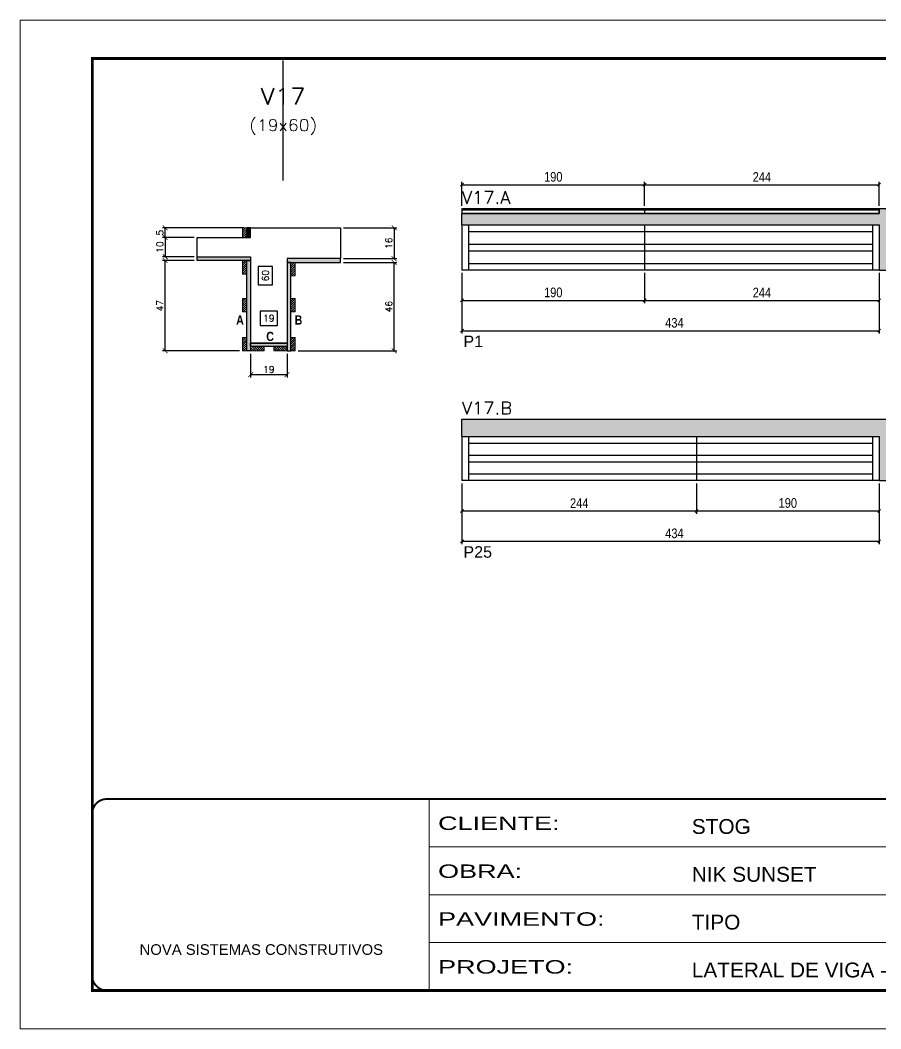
# Model space of a CAD drawing. Extents: x -10448 to -1189, y -11772 to 17235.
# Drawn here: x -5680 to -4784, y 10051 to 11101 of the extents above; entities that cross this region are included whole.
import ezdxf
from ezdxf.enums import TextEntityAlignment as Align

# ---------------------------------------------------------------- set-up
doc = ezdxf.new("R2010")
doc.units = 0
for name, pattern in [('CONTINUO', [0]), ('DASHED', [0.75, 0.5, -0.25]), ('HIDDEN', [0.375, 0.25, -0.125])]:
    doc.linetypes.add(name, pattern=pattern)
for name, color, linetype in [('5', 5, 'Continuous'), ('COTA', 241, 'Continuous'), ('Cota Seção (2x)', 4, 'Continuous'), ('detalhes', 4, 'Continuous'), ('Painéis', 200, 'Continuous'), ('SARR_2.2x7', 40, 'Continuous'), ('SARR_EDITAR', 141, 'Continuous'), ('Texto de Titulo', 7, 'Continuous'), ('Texto Qtd Sarr', 242, 'Continuous')]:
    doc.layers.add(name, color=color, linetype=linetype)
for name, color, linetype, lineweight in [('CONCRETO', 251, 'Continuous', 25), ('Folhas', 255, 'Continuous', 9), ('Hachura', 251, 'Continuous', 9), ('Madeira', 126, 'Continuous', 18), ('SARRAFO DE PRESSAO', 251, 'DASHED', 9), ('Texto Seção', 7, 'Continuous', 15)]:
    doc.layers.add(name, color=color, linetype=linetype, lineweight=lineweight)
doc.styles.add('ARIAL', font='arial.ttf')
doc.styles.add('COTA TECNICA', font='techl___.ttf', dxfattribs={"height": 10})
doc.styles.add('REGUA-120', font='ROMANS.shx', dxfattribs={"height": 15})
doc.styles.add('Romans', font='romans.shx')
doc.styles.get("Standard").update_dxf_attribs({"font": 'arial.ttf'})
doc.styles.add('TECNICA', font='techb___.ttf', dxfattribs={"height": 10})
doc.styles.add('Tecnologia', font='')
doc.styles.get('Tecnologia').set_extended_font_data('Forgotten Futurist')
doc.dimstyles.new('Cota Seção (2x)', dxfattribs={"dimtxt": 7, "dimasz": 5, "dimexe": 3, "dimexo": 3, "dimgap": 2, "dimtad": 3, "dimdec": 1, "dimlfac": 0.5, "dimzin": 12, "dimdsep": 46, "dimtxsty": 'Romans', "dimblk": 'ARCHTICK', "dimcen": 0, "dimclrd": 4, "dimclre": 4, "dimclrt": 1, "dimadec": 1, "dimazin": 3, "dimtfac": 1, "dimtdec": 1, "dimtmove": 0, "dimatfit": 3, "dimldrblk": 'OBLIQUE', "dimfxl": 1, "dimtolj": 1, "dimtzin": 12, "dimarcsym": 0})
doc.dimstyles.new('Cota Seção interna', dxfattribs={"dimtxt": 7, "dimasz": 6, "dimexe": 0.18, "dimexo": 2, "dimgap": -4, "dimtad": 3, "dimdec": 1, "dimlfac": 0.5, "dimzin": 12, "dimdsep": 46, "dimtxsty": 'Romans', "dimblk": 'ARCHTICK', "dimcen": 0.09, "dimse1": 1, "dimse2": 1, "dimsd1": 1, "dimsd2": 1, "dimclrd": 180, "dimclre": 5, "dimclrt": 1, "dimadec": 0, "dimazin": 3, "dimtfac": 1, "dimtdec": 1, "dimtofl": 0, "dimtmove": 0, "dimatfit": 3, "dimldrblk": 'ARCHTICK', "dimfxl": 1, "dimtolj": 1, "dimtzin": 0, "dimarcsym": 0})
doc.dimstyles.new('PAINEL', dxfattribs={"dimtxt": 10, "dimasz": 3, "dimexe": 3, "dimexo": 3, "dimgap": 3, "dimtad": 1, "dimdec": 1, "dimzin": 12, "dimdsep": 46, "dimtxsty": 'COTA TECNICA', "dimblk1": 'OBLIQUE', "dimblk2": 'OBLIQUE', "dimsah": 1, "dimcen": 0.9, "dimclrd": 4, "dimclre": 4, "dimclrt": 240, "dimadec": 1, "dimazin": 3, "dimtfac": 1, "dimtdec": 1, "dimtmove": 0, "dimatfit": 3, "dimfxl": 1, "dimtolj": 1, "dimtzin": 12, "dimarcsym": 0})
pattern_1 = [(45, (2849.9704, 33809.283), (-1.12253202, 1.12253202), [])]
pattern_2 = [(45, (2849.9704, 33849.755), (-1.12253202, 1.12253202), [])]

# ---------------------------------------------------------------- blocks, each defined once
blk = doc.blocks.new('9999999999')
at = {"color": 30, "linetype": 'CONTINUO'}
for p, q in [((98564.6, 34230.2), (98564.6, 34429.4)), ((98564.6, 34379.6), (99584, 34379.6)), ((98564.6, 34329.8), (99488, 34329.8)), ((98564.6, 34280), (99488, 34280))]:
    blk.add_line(p, q, dxfattribs=at)
at = {"color": 30, "linetype": 'CONTINUO', "const_width": 2}
blk.add_lwpolyline([(99584, 34230.2), (99584, 34414.4, 0.414214), (99569, 34429.4), (98229, 34429.4, 0.414214), (98214, 34414.4), (98214, 34245.2, 0.414214), (98229, 34230.2), (99584, 34230.2)], format="xyb", dxfattribs=at)
at = {"layer": 'Folhas'}
blk.add_lwpolyline([(98139, 34190.2), (99624, 34190.2), (99624, 35240.2), (98139, 35240.2)], close=True, dxfattribs=at)
at = {"layer": 'Folhas', "color": 30, "const_width": 3}
blk.add_lwpolyline([(98214, 34230.2), (99584, 34230.2), (99584, 35200.2), (98214, 35200.2)], close=True, dxfattribs=at)
at = {"color": 7, "linetype": 'Continuous', "ltscale": 5, "style": 'ARIAL'}
for s, height, p in [('STOG', 15.48, (98837.7, 34393.1)), ('NIK SUNSET', 15.48, (98837.7, 34343.3)), ('TIPO', 15.48, (98837.7, 34293.5)), ('NOVA SISTEMAS CONSTRUTIVOS', 11.059, (98263.2, 34267.2)), ('LATERAL DE VIGA - ADITIVO', 15.483, (98837.7, 34243.7))]:
    blk.add_text(s, height=height, dxfattribs=at).set_placement(p)
at = {"layer": 'Folhas', "color": 7, "style": 'Tecnologia', "width": 1.5}
for s, p in [('CLIENTE:', (98573.7, 34397.2)), ('OBRA:', (98573.7, 34347.3)), ('PAVIMENTO:', (98573.7, 34297.5)), ('PROJETO:', (98573.7, 34247.7))]:
    blk.add_text(s, height=14, dxfattribs=at).set_placement(p)
blk = doc.blocks.new('titulo1')
at = {"layer": 'Defpoints', "color": 252, "linetype": 'HIDDEN', "ltscale": 2}
blk.add_line((0, 0), (0, 125), dxfattribs=at)
at = {"layer": 'Defpoints', "style": 'Romans', "oblique": 15}
blk.add_attdef('FOLHA', text='', height=10, dxfattribs=at).set_placement((0, 15.6), align=Align.MIDDLE_CENTER)
at = {"layer": 'Texto Qtd Sarr', "color": 3, "style": 'Romans', "oblique": 15}
for tag, height, p in [('TITULO', 17, (0, 71.4)), ('SEÇÃO', 12, (0, 41.5))]:
    blk.add_attdef(tag, text='', height=height, dxfattribs=at).set_placement(p, align=Align.MIDDLE_CENTER)
blk = doc.blocks.new('_Oblique')
at = {"color": 0, "linetype": 'ByBlock', "lineweight": -2}
blk.add_line((-0.5, -0.5), (0.5, 0.5), dxfattribs=at)
blk = doc.blocks.new('*D611')
at = {"layer": 'COTA', "color": 4, "linetype": 'ByBlock', "lineweight": -2, "transparency": 16777216}
for p, q in [((-5220.2, 10838.2), (-5220.2, 10806.7)), ((-5030.2, 10838.2), (-5030.2, 10806.7)), ((-5220.2, 10809.7), (-5030.2, 10809.7))]:
    blk.add_line(p, q, dxfattribs=at)
at = {"layer": 'Defpoints', "color": 0, "linetype": 'ByBlock', "transparency": 16777216}
for p in [(-5220.2, 10841.2), (-5030.2, 10841.2), (-5030.2, 10809.7)]:
    blk.add_point(p, dxfattribs=at)
at = {"layer": 'COTA', "color": 4, "linetype": 'ByBlock', "lineweight": -2, "transparency": 16777216, "xscale": 3, "yscale": 3, "zscale": 3, "rotation": 180}
blk.add_blockref('_Oblique', (-5220.2, 10809.7), dxfattribs=at)
at = {"layer": 'COTA', "color": 4, "linetype": 'ByBlock', "lineweight": -2, "transparency": 16777216, "xscale": 3, "yscale": 3, "zscale": 3}
blk.add_blockref('_Oblique', (-5030.2, 10809.7), dxfattribs=at)
at = {"layer": 'COTA', "color": 240, "linetype": 'ByBlock', "transparency": 16777216, "insert": (-5125.2, 10817.9), "char_height": 10, "attachment_point": 5, "style": 'COTA TECNICA'}
blk.add_mtext('\\A1;190', dxfattribs=at)
blk = doc.blocks.new('*D612')
at = {"layer": 'COTA', "color": 4, "linetype": 'ByBlock', "lineweight": -2, "transparency": 16777216}
for p, q in [((-5030.2, 10838.2), (-5030.2, 10806.7)), ((-4786.2, 10838.2), (-4786.2, 10806.7)), ((-5030.2, 10809.7), (-4786.2, 10809.7))]:
    blk.add_line(p, q, dxfattribs=at)
at = {"layer": 'Defpoints', "color": 0, "linetype": 'ByBlock', "transparency": 16777216}
for p in [(-5030.2, 10841.2), (-4786.2, 10841.2), (-4786.2, 10809.7)]:
    blk.add_point(p, dxfattribs=at)
at = {"layer": 'COTA', "color": 4, "linetype": 'ByBlock', "lineweight": -2, "transparency": 16777216, "xscale": 3, "yscale": 3, "zscale": 3, "rotation": 180}
blk.add_blockref('_Oblique', (-5030.2, 10809.7), dxfattribs=at)
at = {"layer": 'COTA', "color": 4, "linetype": 'ByBlock', "lineweight": -2, "transparency": 16777216, "xscale": 3, "yscale": 3, "zscale": 3}
blk.add_blockref('_Oblique', (-4786.2, 10809.7), dxfattribs=at)
at = {"layer": 'COTA', "color": 240, "linetype": 'ByBlock', "transparency": 16777216, "insert": (-4908.2, 10817.8), "char_height": 10, "attachment_point": 5, "style": 'COTA TECNICA'}
blk.add_mtext('\\A1;244', dxfattribs=at)
blk = doc.blocks.new('*D602')
at = {"layer": 'COTA', "color": 4, "linetype": 'ByBlock', "lineweight": -2, "transparency": 16777216}
for p, q in [((-5220.2, 10838.2), (-5220.2, 10775.1)), ((-4786.2, 10838.2), (-4786.2, 10775.1)), ((-5220.2, 10778.1), (-4786.2, 10778.1))]:
    blk.add_line(p, q, dxfattribs=at)
at = {"layer": 'Defpoints', "color": 0, "linetype": 'ByBlock', "transparency": 16777216}
for p in [(-5220.2, 10841.2), (-4786.2, 10841.2), (-4786.2, 10778.1)]:
    blk.add_point(p, dxfattribs=at)
at = {"layer": 'COTA', "color": 4, "linetype": 'ByBlock', "lineweight": -2, "transparency": 16777216, "xscale": 3, "yscale": 3, "zscale": 3, "rotation": 180}
blk.add_blockref('_Oblique', (-5220.2, 10778.1), dxfattribs=at)
at = {"layer": 'COTA', "color": 4, "linetype": 'ByBlock', "lineweight": -2, "transparency": 16777216, "xscale": 3, "yscale": 3, "zscale": 3}
blk.add_blockref('_Oblique', (-4786.2, 10778.1), dxfattribs=at)
at = {"layer": 'COTA', "color": 240, "linetype": 'ByBlock', "transparency": 16777216, "insert": (-4999.2, 10786.3), "char_height": 10, "attachment_point": 5, "style": 'COTA TECNICA'}
blk.add_mtext('\\A1;434', dxfattribs=at)
blk = doc.blocks.new('*D617')
at = {"layer": 'COTA', "color": 4, "linetype": 'ByBlock', "lineweight": -2, "transparency": 16777216}
for p, q in [((-5220.2, 10908.2), (-5220.2, 10933.1)), ((-5030.2, 10908.2), (-5030.2, 10933.1)), ((-5220.2, 10930.1), (-5030.2, 10930.1))]:
    blk.add_line(p, q, dxfattribs=at)
at = {"layer": 'Defpoints', "color": 0, "linetype": 'ByBlock', "transparency": 16777216}
for p in [(-5030.2, 10930.1), (-5220.2, 10905.2), (-5030.2, 10905.2)]:
    blk.add_point(p, dxfattribs=at)
at = {"layer": 'COTA', "color": 4, "linetype": 'ByBlock', "lineweight": -2, "transparency": 16777216, "xscale": 3, "yscale": 3, "zscale": 3, "rotation": 180}
blk.add_blockref('_Oblique', (-5220.2, 10930.1), dxfattribs=at)
at = {"layer": 'COTA', "color": 4, "linetype": 'ByBlock', "lineweight": -2, "transparency": 16777216, "xscale": 3, "yscale": 3, "zscale": 3}
blk.add_blockref('_Oblique', (-5030.2, 10930.1), dxfattribs=at)
at = {"layer": 'COTA', "color": 240, "linetype": 'ByBlock', "transparency": 16777216, "insert": (-5125.2, 10938.2), "char_height": 10, "attachment_point": 5, "style": 'COTA TECNICA'}
blk.add_mtext('\\A1;190', dxfattribs=at)
blk = doc.blocks.new('*D604')
at = {"layer": 'COTA', "color": 4, "linetype": 'ByBlock', "lineweight": -2, "transparency": 16777216}
for p, q in [((-5030.2, 10908.2), (-5030.2, 10933.1)), ((-4786.2, 10908.2), (-4786.2, 10933.1)), ((-5030.2, 10930.1), (-4786.2, 10930.1))]:
    blk.add_line(p, q, dxfattribs=at)
at = {"layer": 'Defpoints', "color": 0, "linetype": 'ByBlock', "transparency": 16777216}
for p in [(-4786.2, 10930.1), (-5030.2, 10905.2), (-4786.2, 10905.2)]:
    blk.add_point(p, dxfattribs=at)
at = {"layer": 'COTA', "color": 4, "linetype": 'ByBlock', "lineweight": -2, "transparency": 16777216, "xscale": 3, "yscale": 3, "zscale": 3, "rotation": 180}
blk.add_blockref('_Oblique', (-5030.2, 10930.1), dxfattribs=at)
at = {"layer": 'COTA', "color": 4, "linetype": 'ByBlock', "lineweight": -2, "transparency": 16777216, "xscale": 3, "yscale": 3, "zscale": 3}
blk.add_blockref('_Oblique', (-4786.2, 10930.1), dxfattribs=at)
at = {"layer": 'COTA', "color": 240, "linetype": 'ByBlock', "transparency": 16777216, "insert": (-4908.2, 10938.1), "char_height": 10, "attachment_point": 5, "style": 'COTA TECNICA'}
blk.add_mtext('\\A1;244', dxfattribs=at)
blk = doc.blocks.new('*D618')
at = {"layer": 'COTA', "color": 4, "linetype": 'ByBlock', "lineweight": -2, "transparency": 16777216}
for p, q in [((-5220.2, 10619), (-5220.2, 10587.5)), ((-4976.2, 10619), (-4976.2, 10587.5)), ((-5220.2, 10590.5), (-4976.2, 10590.5))]:
    blk.add_line(p, q, dxfattribs=at)
at = {"layer": 'Defpoints', "color": 0, "linetype": 'ByBlock', "transparency": 16777216}
for p in [(-5220.2, 10622), (-4976.2, 10622), (-4976.2, 10590.5)]:
    blk.add_point(p, dxfattribs=at)
at = {"layer": 'COTA', "color": 4, "linetype": 'ByBlock', "lineweight": -2, "transparency": 16777216, "xscale": 3, "yscale": 3, "zscale": 3, "rotation": 180}
blk.add_blockref('_Oblique', (-5220.2, 10590.5), dxfattribs=at)
at = {"layer": 'COTA', "color": 4, "linetype": 'ByBlock', "lineweight": -2, "transparency": 16777216, "xscale": 3, "yscale": 3, "zscale": 3}
blk.add_blockref('_Oblique', (-4976.2, 10590.5), dxfattribs=at)
at = {"layer": 'COTA', "color": 240, "linetype": 'ByBlock', "transparency": 16777216, "insert": (-5098.2, 10598.6), "char_height": 10, "attachment_point": 5, "style": 'COTA TECNICA'}
blk.add_mtext('\\A1;244', dxfattribs=at)
blk = doc.blocks.new('*D619')
at = {"layer": 'COTA', "color": 4, "linetype": 'ByBlock', "lineweight": -2, "transparency": 16777216}
for p, q in [((-4976.2, 10619), (-4976.2, 10587.5)), ((-4786.2, 10619), (-4786.2, 10587.5)), ((-4976.2, 10590.5), (-4786.2, 10590.5))]:
    blk.add_line(p, q, dxfattribs=at)
at = {"layer": 'Defpoints', "color": 0, "linetype": 'ByBlock', "transparency": 16777216}
for p in [(-4976.2, 10622), (-4786.2, 10622), (-4786.2, 10590.5)]:
    blk.add_point(p, dxfattribs=at)
at = {"layer": 'COTA', "color": 4, "linetype": 'ByBlock', "lineweight": -2, "transparency": 16777216, "xscale": 3, "yscale": 3, "zscale": 3, "rotation": 180}
blk.add_blockref('_Oblique', (-4976.2, 10590.5), dxfattribs=at)
at = {"layer": 'COTA', "color": 4, "linetype": 'ByBlock', "lineweight": -2, "transparency": 16777216, "xscale": 3, "yscale": 3, "zscale": 3}
blk.add_blockref('_Oblique', (-4786.2, 10590.5), dxfattribs=at)
at = {"layer": 'COTA', "color": 240, "linetype": 'ByBlock', "transparency": 16777216, "insert": (-4881.2, 10598.7), "char_height": 10, "attachment_point": 5, "style": 'COTA TECNICA'}
blk.add_mtext('\\A1;190', dxfattribs=at)
blk = doc.blocks.new('*D609')
at = {"layer": 'COTA', "color": 4, "linetype": 'ByBlock', "lineweight": -2, "transparency": 16777216}
for p, q in [((-5220.2, 10619), (-5220.2, 10555.9)), ((-4786.2, 10619), (-4786.2, 10555.9)), ((-5220.2, 10558.9), (-4786.2, 10558.9))]:
    blk.add_line(p, q, dxfattribs=at)
at = {"layer": 'Defpoints', "color": 0, "linetype": 'ByBlock', "transparency": 16777216}
for p in [(-5220.2, 10622), (-4786.2, 10622), (-4786.2, 10558.9)]:
    blk.add_point(p, dxfattribs=at)
at = {"layer": 'COTA', "color": 4, "linetype": 'ByBlock', "lineweight": -2, "transparency": 16777216, "xscale": 3, "yscale": 3, "zscale": 3, "rotation": 180}
blk.add_blockref('_Oblique', (-5220.2, 10558.9), dxfattribs=at)
at = {"layer": 'COTA', "color": 4, "linetype": 'ByBlock', "lineweight": -2, "transparency": 16777216, "xscale": 3, "yscale": 3, "zscale": 3}
blk.add_blockref('_Oblique', (-4786.2, 10558.9), dxfattribs=at)
at = {"layer": 'COTA', "color": 240, "linetype": 'ByBlock', "transparency": 16777216, "insert": (-4999.2, 10567.1), "char_height": 10, "attachment_point": 5, "style": 'COTA TECNICA'}
blk.add_mtext('\\A1;434', dxfattribs=at)
blk = doc.blocks.new('_ArchTick')
at = {"color": 0, "linetype": 'ByBlock', "const_width": 0.15}
blk.add_lwpolyline([(-0.5, -0.5), (0.5, 0.5)], dxfattribs=at)
blk = doc.blocks.new('*D847')
at = {"layer": 'COTA', "color": 4, "lineweight": -2, "transparency": 16777216}
for p, q in [((-5498.7, 10851.1), (-5531.9, 10851.1)), ((-5528.9, 10757.1), (-5528.9, 10851.1)), ((-5451.5, 10757.1), (-5531.9, 10757.1))]:
    blk.add_line(p, q, dxfattribs=at)
at = {"layer": 'Defpoints', "color": 0, "transparency": 16777216}
for p in [(-5528.9, 10851.1), (-5495.7, 10851.1), (-5448.5, 10757.1)]:
    blk.add_point(p, dxfattribs=at)
at = {"layer": 'COTA', "color": 4, "lineweight": -2, "transparency": 16777216, "xscale": 5, "yscale": 5, "zscale": 5}
for p, rotation in [((-5528.9, 10851.1), 90), ((-5528.9, 10757.1), 270)]:
    blk.add_blockref('_ArchTick', p, dxfattribs=dict(at, rotation=rotation))
at = {"layer": 'COTA', "color": 1, "transparency": 16777216, "insert": (-5534.4, 10804.1), "char_height": 7, "attachment_point": 5, "rotation": 90, "style": 'Romans'}
blk.add_mtext('\\A1;47', dxfattribs=at)
blk = doc.blocks.new('*D848')
at = {"layer": 'COTA', "color": 4, "lineweight": -2, "transparency": 16777216}
for p, q in [((-5498.7, 10875.1), (-5531.9, 10875.1)), ((-5528.9, 10875.1), (-5528.9, 10855.1)), ((-5498.7, 10855.1), (-5531.9, 10855.1))]:
    blk.add_line(p, q, dxfattribs=at)
at = {"layer": 'Defpoints', "color": 0, "transparency": 16777216}
for p in [(-5495.7, 10875.1), (-5528.9, 10855.1), (-5495.7, 10855.1)]:
    blk.add_point(p, dxfattribs=at)
at = {"layer": 'COTA', "color": 4, "lineweight": -2, "transparency": 16777216, "xscale": 5, "yscale": 5, "zscale": 5}
for p, rotation in [((-5528.9, 10875.1), 90), ((-5528.9, 10855.1), 270)]:
    blk.add_blockref('_ArchTick', p, dxfattribs=dict(at, rotation=rotation))
at = {"layer": 'COTA', "color": 1, "transparency": 16777216, "insert": (-5534.4, 10865.1), "char_height": 7, "attachment_point": 5, "rotation": 90, "style": 'Romans'}
blk.add_mtext('\\A1;10', dxfattribs=at)
blk = doc.blocks.new('*D849')
at = {"layer": 'COTA', "color": 4, "lineweight": -2, "transparency": 16777216}
for p, q in [((-5343.5, 10849.1), (-5287.8, 10849.1)), ((-5290.8, 10757.1), (-5290.8, 10849.1)), ((-5390.7, 10757.1), (-5287.8, 10757.1))]:
    blk.add_line(p, q, dxfattribs=at)
at = {"layer": 'Defpoints', "color": 0, "transparency": 16777216}
for p in [(-5346.5, 10849.1), (-5290.8, 10849.1), (-5393.7, 10757.1)]:
    blk.add_point(p, dxfattribs=at)
at = {"layer": 'COTA', "color": 4, "lineweight": -2, "transparency": 16777216, "xscale": 5, "yscale": 5, "zscale": 5}
for p, rotation in [((-5290.8, 10849.1), 90), ((-5290.8, 10757.1), 270)]:
    blk.add_blockref('_ArchTick', p, dxfattribs=dict(at, rotation=rotation))
at = {"layer": 'COTA', "color": 1, "transparency": 16777216, "insert": (-5296.3, 10803.1), "char_height": 7, "attachment_point": 5, "rotation": 90, "style": 'Romans'}
blk.add_mtext('\\A1;46', dxfattribs=at)
blk = doc.blocks.new('*D850')
at = {"layer": 'Cota Seção (2x)', "color": 180, "lineweight": -2, "transparency": 16777216}
for p, q in [((-5417.2, 10844.9), (-5432.2, 10844.9)), ((-5432.2, 10844.9), (-5432.2, 10825.9)), ((-5417.2, 10825.9), (-5417.2, 10844.9)), ((-5432.2, 10825.9), (-5417.2, 10825.9))]:
    blk.add_line(p, q, dxfattribs=at)
at = {"layer": 'Defpoints', "color": 0, "transparency": 16777216}
for p in [(-5440.1, 10885.1), (-5413.2, 10885.1), (-5440.1, 10765.1)]:
    blk.add_point(p, dxfattribs=at)
at = {"layer": 'Cota Seção (2x)', "color": 1, "transparency": 16777216, "insert": (-5424.7, 10835.4), "char_height": 7, "attachment_point": 5, "rotation": 90, "style": 'Romans'}
blk.add_mtext('\\A1;60', dxfattribs=at)
blk = doc.blocks.new('*D851')
at = {"layer": 'COTA', "color": 4, "lineweight": -2, "transparency": 16777216}
for p, q in [((-5440.1, 10754.1), (-5440.1, 10729.3)), ((-5402.1, 10754.1), (-5402.1, 10729.3)), ((-5402.1, 10732.3), (-5440.1, 10732.3))]:
    blk.add_line(p, q, dxfattribs=at)
at = {"layer": 'Defpoints', "color": 0, "transparency": 16777216}
for p in [(-5440.1, 10757.1), (-5402.1, 10757.1), (-5440.1, 10732.3)]:
    blk.add_point(p, dxfattribs=at)
at = {"layer": 'COTA', "color": 4, "lineweight": -2, "transparency": 16777216, "xscale": 5, "yscale": 5, "zscale": 5, "rotation": 180}
blk.add_blockref('_ArchTick', (-5440.1, 10732.3), dxfattribs=at)
at = {"layer": 'COTA', "color": 4, "lineweight": -2, "transparency": 16777216, "xscale": 5, "yscale": 5, "zscale": 5}
blk.add_blockref('_ArchTick', (-5402.1, 10732.3), dxfattribs=at)
at = {"layer": 'COTA', "color": 1, "transparency": 16777216, "insert": (-5421.1, 10737.8), "char_height": 7, "attachment_point": 5, "style": 'Romans'}
blk.add_mtext('\\A1;19', dxfattribs=at)
blk = doc.blocks.new('*D853')
at = {"layer": 'COTA', "color": 4, "lineweight": -2, "transparency": 16777216}
for p, q in [((-5343.5, 10885.1), (-5287.8, 10885.1)), ((-5290.8, 10885.1), (-5290.8, 10853.1)), ((-5343.5, 10853.1), (-5287.8, 10853.1))]:
    blk.add_line(p, q, dxfattribs=at)
at = {"layer": 'Defpoints', "color": 0, "transparency": 16777216}
for p in [(-5346.5, 10885.1), (-5346.5, 10853.1), (-5290.8, 10853.1)]:
    blk.add_point(p, dxfattribs=at)
at = {"layer": 'COTA', "color": 4, "lineweight": -2, "transparency": 16777216, "xscale": 5, "yscale": 5, "zscale": 5}
for p, rotation in [((-5290.8, 10885.1), 90), ((-5290.8, 10853.1), 270)]:
    blk.add_blockref('_ArchTick', p, dxfattribs=dict(at, rotation=rotation))
at = {"layer": 'COTA', "color": 1, "transparency": 16777216, "insert": (-5296.3, 10869.1), "char_height": 7, "attachment_point": 5, "rotation": 90, "style": 'Romans'}
blk.add_mtext('\\A1;16', dxfattribs=at)
blk = doc.blocks.new('*D854')
at = {"layer": 'COTA', "color": 4, "lineweight": -2, "transparency": 16777216}
for p, q in [((-5447.1, 10885.1), (-5531.9, 10885.1)), ((-5528.9, 10875.1), (-5528.9, 10885.1)), ((-5498.7, 10875.1), (-5531.9, 10875.1))]:
    blk.add_line(p, q, dxfattribs=at)
at = {"layer": 'Defpoints', "color": 0, "transparency": 16777216}
for p in [(-5528.9, 10885.1), (-5444.1, 10885.1), (-5495.7, 10875.1)]:
    blk.add_point(p, dxfattribs=at)
at = {"layer": 'COTA', "color": 4, "lineweight": -2, "transparency": 16777216, "xscale": 5, "yscale": 5, "zscale": 5}
for p, rotation in [((-5528.9, 10885.1), 90), ((-5528.9, 10875.1), 270)]:
    blk.add_blockref('_ArchTick', p, dxfattribs=dict(at, rotation=rotation))
at = {"layer": 'COTA', "color": 1, "transparency": 16777216, "insert": (-5534.4, 10880.1), "char_height": 7, "attachment_point": 5, "rotation": 90, "style": 'Romans'}
blk.add_mtext('\\A1;5', dxfattribs=at)
blk = doc.blocks.new('*D852')
at = {"layer": 'Cota Seção (2x)', "color": 180, "lineweight": -2, "transparency": 16777216}
for p, q in [((-5412.1, 10798.6), (-5430.1, 10798.6)), ((-5430.1, 10798.6), (-5430.1, 10783.6)), ((-5412.1, 10783.6), (-5412.1, 10798.6)), ((-5430.1, 10783.6), (-5412.1, 10783.6))]:
    blk.add_line(p, q, dxfattribs=at)
at = {"layer": 'Defpoints', "color": 0, "transparency": 16777216}
for p in [(-5440.1, 10779.6), (-5440.1, 10765.1), (-5402.1, 10765.1)]:
    blk.add_point(p, dxfattribs=at)
at = {"layer": 'Cota Seção (2x)', "color": 1, "transparency": 16777216, "insert": (-5421.1, 10791.1), "char_height": 7, "attachment_point": 5, "style": 'Romans'}
blk.add_mtext('\\A1;19', dxfattribs=at)

msp = doc.modelspace()

# ---------------------------------------------------------------- hatches: boundary and pattern name
at = {"layer": 'COTA', "linetype": 'ByBlock'}
h = msp.add_hatch(dxfattribs=at)
h.set_pattern_fill('AR-CONC', color=256, scale=0.03)
h.set_pattern_definition([(50, (-134708.545, -14726.7073), (5.46554007, -0.47817257), [0.5715, -6.2865]), (355, (-134708.545, -14726.7073), (-1.05730264, 5.73170536), [0.4572, -5.02921753]), (100.4514447, (-134708.0895, -14726.747), (4.40823741, 5.25353256), [0.48570026, -5.34270734]), (46.1842, (-134708.545, -14725.183), (8.13237123, -1.26126984), [0.85725, -9.42975]), (96.6355576, (-134707.867, -14725.2884), (7.122124, 7.42278374), [0.7285507, -8.01406824]), (351.184151, (-134708.545, -14725.183), (7.122124, 7.42278374), [0.685799, -7.54379196]), (21, (-134707.783, -14725.5643), (4.54843174, -3.06795595), [0.5715, -6.2865]), (326, (-134707.783, -14725.5643), (1.85406085, 5.52563898), [0.4572, -5.0292]), (71.451445, (-134707.404, -14725.82), (6.40249258, 2.45768307), [0.48570026, -5.34269813]), (37.5, (-134708.545, -14726.7073), (0.092658098, 2.536651166), [0, -4.96824, 0, -5.1054, 0, -5.04825]), (7.5, (-134708.545, -14726.7073), (2.004589875, 3.005417245), [0, -2.91084, 0, -4.85394, 0, -1.92405]), (327.5, (-134710.2442, -14726.7073), (4.067717855, -0.17186232), [0, -1.905, 0, -5.9436, 0, -7.8867]), (317.5, (-134711.0062, -14726.7073), (4.44387544, 0.76279473), [0, -2.4765, 0, -3.94716, 0, -5.6007])])
h.paths.add_polyline_path([(-4786.24, 10841.19), (-4759.24, 10841.19), (-4759.24, 10888.19), (-4325.24, 10888.19), (-4325.24, 10900.19), (-4759.24, 10900.19), (-4759.24, 10905.19), (-4786.24, 10905.19), (-4786.24, 10900.19), (-5220.24, 10900.19), (-5220.24, 10888.19), (-4786.24, 10888.19)])
h = msp.add_hatch(dxfattribs=at)
h.set_pattern_fill('AR-CONC', color=256, scale=0.03)
h.set_pattern_definition([(50, (-136285.7827, -14950.252), (5.46554007, -0.47817257), [0.5715, -6.2865]), (355, (-136285.7827, -14950.252), (-1.05730264, 5.73170536), [0.4572, -5.02921753]), (100.4514447, (-136285.327, -14950.292), (4.40823741, 5.25353256), [0.48570026, -5.34270734]), (46.1842, (-136285.783, -14948.728), (8.13237123, -1.26126984), [0.85725, -9.42975]), (96.6355576, (-136285.105, -14948.833), (7.122124, 7.42278374), [0.7285507, -8.01406824]), (351.184151, (-136285.783, -14948.728), (7.122124, 7.42278374), [0.685799, -7.54379196]), (21, (-136285.0207, -14949.109), (4.54843174, -3.06795595), [0.5715, -6.2865]), (326, (-136285.0207, -14949.109), (1.85406085, 5.52563898), [0.4572, -5.0292]), (71.451445, (-136284.6417, -14949.365), (6.40249258, 2.45768307), [0.48570026, -5.34269813]), (37.5, (-136285.7827, -14950.2522), (0.092658098, 2.536651166), [0, -4.96824, 0, -5.1054, 0, -5.04825]), (7.5, (-136285.7827, -14950.2522), (2.004589875, 3.005417245), [0, -2.91084, 0, -4.85394, 0, -1.92405]), (327.5, (-136287.482, -14950.2522), (4.067717855, -0.17186232), [0, -1.905, 0, -5.9436, 0, -7.8867]), (317.5, (-136288.244, -14950.2522), (4.44387544, 0.76279473), [0, -2.4765, 0, -3.94716, 0, -5.6007])])
h.paths.add_polyline_path([(-4786.24, 10622.01), (-4759.24, 10622.01), (-4759.24, 10668.01), (-4325.24, 10668.01), (-4325.24, 10686.01), (-5220.24, 10686.01), (-5220.24, 10668.01), (-4786.24, 10668.01)])
at = {"layer": 'Hachura'}
h = msp.add_hatch(dxfattribs=at)
h.set_pattern_fill('ANSI31', color=256, scale=0.5, angle=360, style=0)
h.set_pattern_definition([(45, (2849.9704, 33849.7316), (-1.12253202, 1.12253202), [])])
h.paths.add_polyline_path([(-5444.06, 10885.11), (-5448.46, 10885.11), (-5448.46, 10875.11), (-5444.06, 10875.11)])
h = msp.add_hatch(color=256, dxfattribs=at)
h.dxf.hatch_style = 1
h.paths.add_polyline_path([(-5440.06, 10885.11), (-5444.06, 10885.11), (-5444.06, 10875.11), (-5440.06, 10875.11)])
h = msp.add_hatch(color=256, dxfattribs=at)
h.dxf.hatch_style = 1
h.paths.add_polyline_path([(-5495.66, 10851.11), (-5495.66, 10855.11), (-5440.06, 10855.11), (-5440.06, 10851.11)])
h = msp.add_hatch(dxfattribs=at)
h.set_pattern_fill('ANSI31', color=256, scale=0.5, angle=360, style=0)
h.set_pattern_definition([(45, (2849.9704, 33811.7316), (-1.12253202, 1.12253202), [])])
h.paths.add_polyline_path([(-5444.06, 10851.11), (-5448.46, 10851.11), (-5448.46, 10837.11), (-5444.06, 10837.11)])
h = msp.add_hatch(color=256, dxfattribs=at)
h.dxf.hatch_style = 1
h.paths.add_polyline_path([(-5444.06, 10851.11), (-5440.06, 10851.11), (-5440.06, 10757.11), (-5444.06, 10757.11)])
h = msp.add_hatch(color=256, dxfattribs=at)
h.dxf.hatch_style = 1
h.paths.add_polyline_path([(-5346.46, 10849.11), (-5346.46, 10853.11), (-5402.06, 10853.11), (-5402.06, 10849.11)])
h = msp.add_hatch(color=256, dxfattribs=at)
h.dxf.hatch_style = 1
h.paths.add_polyline_path([(-5398.06, 10849.11), (-5402.06, 10849.11), (-5402.06, 10757.11), (-5398.06, 10757.11)])
h = msp.add_hatch(dxfattribs=at)
h.set_pattern_fill('ANSI31', color=256, scale=0.5, angle=360, style=0)
h.set_pattern_definition([(45, (2849.9704, 33809.7316), (-1.12253202, 1.12253202), [])])
h.paths.add_polyline_path([(-5398.06, 10849.11), (-5393.66, 10849.11), (-5393.66, 10835.11), (-5398.06, 10835.11)])
h = msp.add_hatch(dxfattribs=at)
h.set_pattern_fill('ANSI31', color=256, scale=0.5, angle=360, style=0)
h.set_pattern_definition(pattern_2)
h.paths.add_polyline_path([(-5444.06, 10797.58), (-5448.46, 10797.58), (-5448.46, 10811.58), (-5444.06, 10811.58)])
h = msp.add_hatch(dxfattribs=at)
h.set_pattern_fill('ANSI31', color=256, scale=0.5, angle=360, style=0)
h.set_pattern_definition(pattern_2)
h.paths.add_polyline_path([(-5398.06, 10797.58), (-5393.66, 10797.58), (-5393.66, 10811.58), (-5398.06, 10811.58)])
h = msp.add_hatch(dxfattribs=at)
h.set_pattern_fill('ANSI31', color=256, scale=0.5, angle=360, style=0)
h.set_pattern_definition(pattern_1)
h.paths.add_polyline_path([(-5444.06, 10757.11), (-5448.46, 10757.11), (-5448.46, 10771.11), (-5444.06, 10771.11)])
h = msp.add_hatch(color=256, dxfattribs=at)
h.dxf.hatch_style = 1
h.paths.add_polyline_path([(-5440.06, 10761.51), (-5440.06, 10765.11), (-5402.06, 10765.11), (-5402.06, 10761.51)])
h = msp.add_hatch(dxfattribs=at)
h.set_pattern_fill('ANSI31', color=256, scale=0.5, angle=360, style=0)
h.set_pattern_definition(pattern_1)
h.paths.add_polyline_path([(-5398.06, 10757.11), (-5393.66, 10757.11), (-5393.66, 10771.11), (-5398.06, 10771.11)])
h = msp.add_hatch(dxfattribs=at)
h.set_pattern_fill('ANSI31', color=256, scale=0.5, angle=270, style=0)
h.set_pattern_definition([(315, (17507.3468, 2527.4677), (1.12253202, 1.12253202), [])])
h.paths.add_polyline_path([(-5440.06, 10757.11), (-5440.06, 10761.51), (-5426.06, 10761.51), (-5426.06, 10757.11)])
h = msp.add_hatch(dxfattribs=at)
h.set_pattern_fill('ANSI31', color=256, scale=0.5, angle=270, style=0)
h.set_pattern_definition([(315, (17483.3468, 2527.4677), (1.12253202, 1.12253202), [])])
h.paths.add_polyline_path([(-5416.06, 10757.11), (-5416.06, 10761.51), (-5402.06, 10761.51), (-5402.06, 10757.11)])

# ---------------------------------------------------------------- linework, layer by layer
at = {"layer": 'CONCRETO'}
for p, q in [((-5440.06, 10885.11), (-5346.46, 10885.11)), ((-5346.46, 10885.11), (-5346.46, 10853.11)), ((-5495.66, 10855.11), (-5495.66, 10875.11)), ((-5495.66, 10875.11), (-5440.06, 10875.11)), ((-5495.66, 10855.11), (-5440.06, 10855.11)), ((-5440.06, 10855.11), (-5440.06, 10765.11)), ((-5346.46, 10853.11), (-5402.06, 10853.11)), ((-5402.06, 10853.11), (-5402.06, 10765.11)), ((-5402.06, 10765.11), (-5440.06, 10765.11)), ((-5402.06, 10757.11), (-5402.06, 10757.11))]:
    msp.add_line(p, q, dxfattribs=at)
at = {"layer": 'COTA', "linetype": 'ByBlock'}
for p, q in [((-5220.24, 10888.19), (-5220.24, 10900.19)), ((-5220.24, 10900.19), (-4786.24, 10900.19)), ((-4786.24, 10905.19), (-4759.24, 10905.19)), ((-4786.24, 10841.19), (-4759.24, 10841.19)), ((-5220.24, 10686.01), (-4325.24, 10686.01)), ((-5220.24, 10668.01), (-5220.24, 10686.01)), ((-4786.24, 10622.01), (-4759.24, 10622.01))]:
    msp.add_line(p, q, dxfattribs=at)
at = {"layer": 'Madeira'}
for points in [[(-5444.06, 10885.11), (-5448.46, 10885.11), (-5448.46, 10875.11), (-5444.06, 10875.11)], [(-5444.06, 10851.11), (-5448.46, 10851.11), (-5448.46, 10837.11), (-5444.06, 10837.11)], [(-5398.06, 10849.11), (-5393.66, 10849.11), (-5393.66, 10835.11), (-5398.06, 10835.11)], [(-5444.06, 10797.58), (-5448.46, 10797.58), (-5448.46, 10811.58), (-5444.06, 10811.58)], [(-5398.06, 10797.58), (-5393.66, 10797.58), (-5393.66, 10811.58), (-5398.06, 10811.58)], [(-5444.06, 10757.11), (-5448.46, 10757.11), (-5448.46, 10771.11), (-5444.06, 10771.11)], [(-5398.06, 10757.11), (-5393.66, 10757.11), (-5393.66, 10771.11), (-5398.06, 10771.11)], [(-5440.06, 10757.11), (-5440.06, 10761.51), (-5426.06, 10761.51), (-5426.06, 10757.11)], [(-5416.06, 10757.11), (-5416.06, 10761.51), (-5402.06, 10761.51), (-5402.06, 10757.11)]]:
    msp.add_lwpolyline(points, close=True, dxfattribs=at)
at = {"layer": 'Painéis'}
for p, q in [((-5220.24, 10905.19), (-4786.24, 10905.19)), ((-5220.24, 10905.19), (-5220.24, 10900.19)), ((-4786.24, 10900.19), (-5220.24, 10900.19)), ((-5030.24, 10905.19), (-5030.24, 10900.19)), ((-4786.24, 10905.19), (-4786.24, 10900.19)), ((-5220.24, 10888.19), (-4786.24, 10888.19)), ((-5220.24, 10888.19), (-5220.24, 10841.19)), ((-5030.24, 10888.19), (-5030.24, 10841.19)), ((-4786.24, 10888.19), (-4786.24, 10841.19)), ((-4786.24, 10841.19), (-5220.24, 10841.19)), ((-5220.24, 10668.01), (-4786.24, 10668.01)), ((-5220.24, 10668.01), (-5220.24, 10622.01)), ((-4976.24, 10668.01), (-4976.24, 10622.01)), ((-4786.24, 10668.01), (-4786.24, 10622.01)), ((-4786.24, 10622.01), (-5220.24, 10622.01))]:
    msp.add_line(p, q, dxfattribs=at)
at = {"layer": 'Painéis', "linetype": 'ByBlock'}
msp.add_line((-4786.24, 10900.19), (-4786.24, 10905.19), dxfattribs=at)
at = {"layer": 'Painéis'}
for points in [[(-5440.06, 10885.11), (-5444.06, 10885.11), (-5444.06, 10875.11), (-5440.06, 10875.11)], [(-5495.66, 10851.11), (-5495.66, 10855.11), (-5440.06, 10855.11), (-5440.06, 10851.11)], [(-5444.06, 10851.11), (-5440.06, 10851.11), (-5440.06, 10757.11), (-5444.06, 10757.11)], [(-5346.46, 10849.11), (-5346.46, 10853.11), (-5402.06, 10853.11), (-5402.06, 10849.11)], [(-5398.06, 10849.11), (-5402.06, 10849.11), (-5402.06, 10757.11), (-5398.06, 10757.11)], [(-5440.06, 10761.51), (-5440.06, 10765.11), (-5402.06, 10765.11), (-5402.06, 10761.51)]]:
    msp.add_lwpolyline(points, close=True, dxfattribs=at)
at = {"layer": 'SARR_2.2x7', "linetype": 'Continuous'}
for p, q in [((-5213.24, 10888.19), (-5213.24, 10841.19)), ((-5213.24, 10881.19), (-5030.24, 10881.19)), ((-5030.24, 10881.19), (-4793.24, 10881.19)), ((-4793.24, 10888.19), (-4793.24, 10841.19)), ((-5213.24, 10868.19), (-5030.24, 10868.19)), ((-5030.24, 10868.19), (-4793.24, 10868.19)), ((-5213.24, 10861.19), (-5030.24, 10861.19)), ((-5030.24, 10861.19), (-4793.24, 10861.19)), ((-5213.24, 10848.19), (-5030.24, 10848.19)), ((-5030.24, 10848.19), (-4793.24, 10848.19)), ((-5213.24, 10668.01), (-5213.24, 10622.01)), ((-4793.24, 10668.01), (-4793.24, 10622.01)), ((-5213.24, 10661.01), (-4976.24, 10661.01)), ((-4976.24, 10661.01), (-4793.24, 10661.01)), ((-5213.24, 10648.51), (-4976.24, 10648.51)), ((-4976.24, 10648.51), (-4793.24, 10648.51)), ((-5213.24, 10641.51), (-4976.24, 10641.51)), ((-4976.24, 10641.51), (-4793.24, 10641.51)), ((-5213.24, 10629.01), (-4976.24, 10629.01)), ((-4976.24, 10629.01), (-4793.24, 10629.01))]:
    msp.add_line(p, q, dxfattribs=at)
at = {"layer": 'SARR_EDITAR', "linetype": 'Continuous'}
for p, q in [((-5030.24, 10903.69), (-5220.24, 10903.69)), ((-4786.24, 10903.69), (-5030.24, 10903.69))]:
    msp.add_line(p, q, dxfattribs=at)

# ---------------------------------------------------------------- block references
at = {"layer": 'SARRAFO DE PRESSAO', "color": 6, "linetype": 'ByBlock'}
msp.add_blockref('9999999999', (-103818.76, -24138.85), dxfattribs=at)
at = {"layer": 'Texto Seção'}
ref = msp.add_blockref('titulo1', (-5406.14, 10934.53), dxfattribs=dict(at, xscale=-1))
ref.add_attrib('TITULO', 'V17', dxfattribs={"layer": 'Texto de Titulo', "color": 7, "height": 17, "style": 'Romans', "width": 1.1}).set_placement((-5406.14, 11022.03), align=Align.MIDDLE_CENTER)
ref.add_attrib('SEÇÃO', '(19x60)', dxfattribs={"layer": 'Texto de Titulo', "color": 7, "height": 12, "style": 'Romans', "width": 1.1}).set_placement((-5406.14, 10992.03), align=Align.MIDDLE_CENTER)

# ---------------------------------------------------------------- texts
at = {"layer": '5', "linetype": 'Continuous'}
for s, p in [('P1', (-5218.71, 10760.96)), ('P25', (-5218.71, 10541.77))]:
    msp.add_text(s, height=12, rotation=0.00004, dxfattribs=at).set_placement(p)
at = {"layer": 'detalhes', "style": 'TECNICA'}
for s, p in [('A', (-5455.07, 10784.44)), ('B', (-5394.23, 10784.45)), ('C', (-5423.77, 10767.35))]:
    msp.add_text(s, height=9.6, dxfattribs=at).set_placement(p)
at = {"layer": 'Texto Seção', "style": 'REGUA-120', "width": 1.05}
for s, p in [('V17.A', (-5220.24, 10910.28)), ('V17.B', (-5220.24, 10691.1))]:
    msp.add_text(s, height=13, dxfattribs=at).set_placement(p)

# ---------------------------------------------------------------- dimensions: what is measured, and where the dimension line sits
at = {"layer": 'COTA', "linetype": 'ByBlock'}
for base, p1, p2, picture, middle in [((-5030.24, 10930.07), (-5220.24, 10905.19), (-5030.24, 10905.19), '*D617', (-5125.24, 10938.2)), ((-4786.24, 10930.07), (-5030.24, 10905.19), (-4786.24, 10905.19), '*D604', (-4908.24, 10938.14)), ((-5030.24, 10809.73), (-5220.24, 10841.19), (-5030.24, 10841.19), '*D611', (-5125.24, 10817.86)), ((-4976.24, 10590.54), (-5220.24, 10622.01), (-4976.24, 10622.01), '*D618', (-5098.24, 10598.61))]:
    dim = msp.add_linear_dim(base=base, p1=p1, p2=p2, dimstyle='PAINEL', dxfattribs=at)
    dim.commit()
    dim.dimension.update_dxf_attribs({"geometry": picture, "text_midpoint": middle})
at = {"layer": 'COTA'}
for base, p1, p2, angle, picture, middle in [((-5528.87, 10885.11), (-5495.66, 10875.11), (-5444.06, 10885.11), 90, '*D854', (-5534.37, 10880.11)), ((-5290.79, 10853.11), (-5346.46, 10885.11), (-5346.46, 10853.11), 90, '*D853', (-5296.29, 10869.11)), ((-5528.87, 10855.11), (-5495.66, 10875.11), (-5495.66, 10855.11), 90, '*D848', (-5534.37, 10865.11)), ((-5528.87, 10851.11), (-5448.46, 10757.11), (-5495.66, 10851.11), 90, '*D847', (-5534.37, 10804.11)), ((-5290.79, 10849.11), (-5393.66, 10757.11), (-5346.46, 10849.11), 90, '*D849', (-5296.29, 10803.11)), ((-5440.06, 10732.26), (-5402.06, 10757.11), (-5440.06, 10757.11), 180, '*D851', (-5421.06, 10737.76))]:
    dim = msp.add_linear_dim(base=base, p1=p1, p2=p2, angle=angle, dimstyle='Cota Seção (2x)', dxfattribs=at)
    dim.commit()
    dim.dimension.update_dxf_attribs({"geometry": picture, "text_midpoint": middle})
at = {"layer": 'COTA', "linetype": 'ByBlock'}
for base, p1, p2, picture, middle in [((-4786.24, 10778.11), (-5220.24, 10841.19), (-4786.24, 10841.19), '*D602', (-4999.24, 10778.11)), ((-4786.24, 10558.92), (-5220.24, 10622.01), (-4786.24, 10622.01), '*D609', (-4999.24, 10558.92))]:
    dim = msp.add_linear_dim(base=base, p1=p1, p2=p2, dimstyle='PAINEL', dxfattribs=at)
    dim.commit()
    dim.dimension.update_dxf_attribs({"geometry": picture, "text_midpoint": middle, "dimtype": 160})
for base, p1, p2, picture, middle in [((-4786.24, 10809.73), (-5030.24, 10841.19), (-4786.24, 10841.19), '*D612', (-4908.24, 10817.8)), ((-4786.24, 10590.54), (-4976.24, 10622.01), (-4786.24, 10622.01), '*D619', (-4881.24, 10598.67))]:
    dim = msp.add_linear_dim(base=base, p1=p1, p2=p2, dimstyle='PAINEL', override={"dimtmove": 1}, dxfattribs=at)
    dim.commit()
    dim.dimension.update_dxf_attribs({"geometry": picture, "text_midpoint": middle})
at = {"layer": 'Cota Seção (2x)'}
dim = msp.add_linear_dim(base=(-5413.25, 10885.11), p1=(-5440.06, 10765.11), p2=(-5440.06, 10885.11), angle=90, dimstyle='Cota Seção interna', dxfattribs=at)
dim.commit()
dim.dimension.update_dxf_attribs({"geometry": '*D850', "text_midpoint": (-5413.25, 10835.39), "dimtype": 160})
dim = msp.add_linear_dim(base=(-5440.06, 10779.58), p1=(-5402.06, 10765.11), p2=(-5440.06, 10765.11), dimstyle='Cota Seção interna', dxfattribs=at)
dim.commit()
dim.dimension.update_dxf_attribs({"geometry": '*D852', "text_midpoint": (-5421.06, 10791.08)})

doc.saveas('drawing.dxf')
